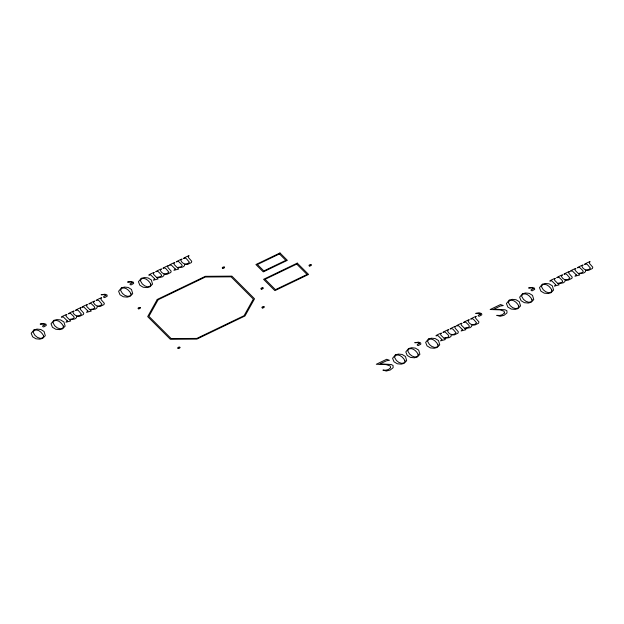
<?xml version="1.0" encoding="UTF-8"?>
<svg xmlns="http://www.w3.org/2000/svg" width="624" height="624" viewBox="0 0 624 624"><rect width="100%" height="100%" fill="white"/><g stroke="black" fill="none" stroke-linecap="round" stroke-linejoin="round"><path stroke-width="0.94" d="M139.191 308.131L140.213 307.64M223.4 267.641L224.422 267.15M262.018 288.444L263.039 287.953M310.136 265.309L311.158 264.818M178.823 347.771L179.845 347.279M263.032 307.281L264.053 306.79M67.306 320.861L65.91 322.241L70.715 320.947L69.529 319.761L74.818 318.973L76.424 317.749L76.612 316.352L79.817 316.228L83.374 314.519L83.788 313.217L80.574 309.582L80.27 308.326C84.591 305.432 70.972 312.187 77.048 309.941L78.429 310.612L81.432 314.137C78.803 317.444 74.272 316.025 72.844 312.242L73.117 311.766C77.984 308.693 63.718 315.596 69.787 313.388L70.621 313.474L73.679 316.438L74.233 317.624L73.031 318.778L69.225 319.457L66.238 316.469L65.918 315.206C70.66 312.351 56.285 318.802 63.242 316.883L67.306 320.861M87.875 310.978L86.479 312.359L91.276 311.056L90.09 309.871L95.386 309.083L96.993 307.858L97.18 306.462L100.386 306.337L103.943 304.629L104.356 303.326L101.135 299.692L100.838 298.436C105.16 295.542 91.541 302.305 97.617 300.05L98.998 300.721L102.001 304.247C99.372 307.554 94.84 306.134 93.413 302.351L93.686 301.876C98.553 298.802 84.287 305.713 90.347 303.506L91.19 303.584L94.247 306.548L94.801 307.733L93.6 308.888L89.794 309.566L86.806 306.579L86.486 305.315C91.229 302.461 76.853 308.911 83.811 306.992L87.875 310.978M154.713 278.842L153.317 280.215L158.122 278.92L156.936 277.735L162.224 276.947L163.831 275.722L164.018 274.326L167.224 274.201L170.781 272.493L171.194 271.19L167.973 267.556L167.677 266.3C171.998 263.406 158.379 270.169 164.455 267.914L165.836 268.585L168.839 272.111C166.21 275.418 161.678 273.998 160.251 270.215L160.524 269.74C165.391 266.666 151.125 273.577 157.193 271.362L158.028 271.448L161.086 274.412L161.639 275.597L160.438 276.752L156.632 277.43L153.644 274.443L153.325 273.179C158.067 270.325 143.692 276.775 150.649 274.856L154.713 278.842M175.282 268.952L173.885 270.332L178.682 269.03L177.497 267.844L182.793 267.056L184.4 265.832L184.587 264.436L187.793 264.311L191.35 262.603L191.763 261.308L188.542 257.665L188.245 256.409C192.566 253.523 178.948 260.278 185.024 258.032L186.397 258.695L189.407 262.22C186.779 265.528 182.247 264.108 180.812 260.333L181.093 259.849C185.96 256.776 171.694 263.687 177.754 261.479L178.597 261.557L181.654 264.521L182.208 265.707L181.007 266.861L177.193 267.54L174.213 264.56L173.893 263.297C178.636 260.434 164.26 266.885 171.218 264.966L175.282 268.952M441.901 339.495L440.513 340.876L445.31 339.573L444.124 338.387L449.413 337.6L451.019 336.375L451.214 334.979L454.42 334.854L457.977 333.146L458.383 331.851L455.169 328.208L454.873 326.953C459.194 324.067 445.567 330.821 451.651 328.575L453.024 329.238L456.035 332.764C453.398 336.071 448.867 334.651 447.439 330.876L447.72 330.392C452.587 327.319 438.321 334.23 444.382 332.023L445.224 332.101L448.282 335.065L448.835 336.25L447.634 337.405L443.82 338.083L440.84 335.104L440.521 333.84C445.255 330.977 430.888 337.428 437.845 335.509L441.901 339.495M462.47 329.605L461.081 330.985L465.878 329.683L464.693 328.497L469.981 327.709L471.588 326.492L471.783 325.088L474.981 324.971L478.538 323.255L478.951 321.961L475.738 318.326L475.433 317.07C479.762 314.176 466.136 320.931 472.22 318.685L473.593 319.355L476.596 322.873C473.967 326.188 469.435 324.761 468.008 320.986L468.281 320.502C473.156 317.437 458.89 324.34 464.95 322.132L465.785 322.218L468.85 325.182L469.396 326.36L468.203 327.514L464.389 328.193L461.409 325.213L461.089 323.95C465.824 321.087 451.448 327.545 458.414 325.619L462.47 329.605M555.75 284.755L554.362 286.135L559.159 284.833L557.973 283.647L563.261 282.859L564.868 281.642L565.063 280.246L568.261 280.121L571.818 278.413L572.231 277.111L569.018 273.476L568.721 272.22C573.043 269.326 559.416 276.081 565.5 273.835L566.873 274.505L569.876 278.023C567.247 281.338 562.715 279.919 561.288 276.136L561.569 275.66C566.436 272.587 552.17 279.49 558.23 277.282L559.065 277.368L562.13 280.332L562.684 281.51L561.483 282.664L557.669 283.343L554.689 280.363L554.369 279.1C559.104 276.237 544.729 282.695 551.694 280.769L555.75 284.755M576.319 274.864L574.922 276.245L579.727 274.95L578.542 273.764L583.83 272.977L585.437 271.752L585.632 270.356L588.83 270.231L592.387 268.523L592.8 267.22L589.586 263.585L589.282 262.33C593.611 259.436 579.985 266.191 586.061 263.944L587.441 264.615L590.444 268.133C587.816 271.448 583.284 270.028 581.857 266.245L582.13 265.769C587.005 262.696 572.731 269.599 578.799 267.392L579.634 267.478L582.699 270.442L583.245 271.627L582.052 272.774L578.237 273.46L575.25 270.473L574.938 269.209C579.673 266.354 565.297 272.805 572.263 270.886L576.319 274.864M43.54 335.618L43.329 337.186L42.253 338.005L40.318 338.387L37.463 337.405L34.999 335.431L33.111 332.225L34.398 330.268C38.282 328.848 41.8 332.514 43.54 335.618M63.367 326.087L63.157 327.655L62.08 328.466L60.146 328.848L57.299 327.873L54.826 325.9L52.939 322.694L54.233 320.736C58.11 319.316 61.636 322.975 63.367 326.087M130.946 293.592L130.736 295.16L129.659 295.979L127.725 296.361L124.87 295.378L122.405 293.413L120.518 290.207L121.805 288.241C125.689 286.822 129.207 290.488 130.946 293.592M150.774 284.06L150.563 285.628L149.487 286.447L147.553 286.822L144.706 285.847L142.233 283.873L140.345 280.667L141.64 278.71C145.517 277.29 149.042 280.948 150.774 284.06M404.914 360.61L404.703 362.177L403.627 362.989L401.692 363.371L398.845 362.396L396.373 360.422L394.493 357.217L395.78 355.251C399.656 353.831 403.182 357.497 404.914 360.61M418.135 354.253L417.924 355.82L416.848 356.632L414.913 357.014L412.066 356.039L409.594 354.065L407.706 350.86L409.001 348.894C412.877 347.474 416.403 351.14 418.135 354.253M437.97 344.713L437.759 346.281L436.683 347.1L434.749 347.482L431.894 346.499L429.429 344.526L427.541 341.32L428.828 339.362C432.713 337.943 436.231 341.609 437.97 344.713M518.762 305.869L518.552 307.437L517.475 308.248L515.541 308.63L512.694 307.655L510.221 305.682L508.334 302.476L509.629 300.518C513.505 299.099 517.031 302.757 518.762 305.869M531.983 299.512L531.773 301.08L530.696 301.891L528.762 302.273L525.915 301.298L523.442 299.325L521.555 296.119L522.85 294.161C526.726 292.742 530.252 296.4 531.983 299.512M551.819 289.981L551.608 291.548L550.524 292.36L548.597 292.742L545.743 291.759L543.278 289.793L541.39 286.588L542.677 284.622C546.562 283.202 550.079 286.868 551.819 289.981M157.24 299.458L147.685 316.625L170.336 339.277L196.872 339.097L244.99 315.955L254.545 298.787L231.894 276.136L205.358 276.323L157.24 299.458M158.145 299.731L148.91 316.337L171.155 338.582L196.81 338.411L244.085 315.682L253.321 299.083L231.075 276.83L205.413 277.009L158.145 299.731M33.977 329.901L31.2 333.302L32.62 336.804L35.95 338.793L39.866 339.16L42.666 338.395L45.31 335.696L44.07 331.484L40.755 329.472L37.058 329.09L33.977 329.901M53.812 320.369L51.028 323.762L52.447 327.265L55.778 329.261L59.701 329.62L62.494 328.864L65.146 326.157L63.898 321.953L60.583 319.94L56.893 319.558L53.812 320.369M121.384 287.882L118.607 291.275L120.026 294.778L123.357 296.774L127.273 297.133L130.073 296.377L132.717 293.67L131.477 289.458L128.162 287.446L124.465 287.071L121.384 287.882M141.219 278.343L138.434 281.744L139.854 285.246L143.185 287.235L147.108 287.602L149.9 286.837L152.552 284.131L151.304 279.926L147.989 277.914L144.3 277.532L141.219 278.343M395.359 354.892L392.582 358.285L393.994 361.787L397.324 363.784L401.248 364.143L404.04 363.386L406.692 360.68L405.444 356.476L402.129 354.455L398.44 354.081L395.359 354.892M408.58 348.535L405.803 351.928L407.215 355.43L410.545 357.427L414.469 357.786L417.261 357.029L419.913 354.323L418.665 350.119L415.35 348.098L411.661 347.724L408.58 348.535M428.407 338.996L425.63 342.397L427.05 345.899L430.381 347.888L434.296 348.254L437.096 347.49L439.741 344.791L438.5 340.579L435.185 338.567L431.488 338.185L428.407 338.996M509.207 300.152L506.423 303.545L507.842 307.047L511.173 309.044L515.096 309.403L517.889 308.646L520.541 305.939L519.293 301.735L515.978 299.723L512.288 299.341L509.207 300.152M522.428 293.795L519.644 297.188L521.063 300.698L524.394 302.687L528.317 303.046L531.11 302.289L533.762 299.582L532.514 295.378L529.199 293.366L525.509 292.984L522.428 293.795M542.256 284.263L539.479 287.656L540.899 291.158L544.229 293.155L548.145 293.514L550.937 292.757L553.589 290.051L552.349 285.847L549.034 283.826L545.337 283.452L542.256 284.263M44.858 324.815L42.611 325.978L42.728 326.641L43.719 326.921L46.277 325.486L46.02 324.238L43.93 323.521L40.162 324.082L43.126 323.996L44.858 324.815M105.823 295.503L103.576 296.665L103.693 297.328L104.684 297.609L107.242 296.174L106.985 294.926L104.894 294.208L101.127 294.77L104.091 294.684L105.823 295.503M132.265 282.789L130.018 283.951L130.127 284.622L131.126 284.895L133.684 283.46L133.427 282.212L131.336 281.494L127.569 282.056L130.533 281.97L132.265 282.789M419.453 343.45L417.214 344.604L417.323 345.275L418.322 345.548L420.88 344.12L420.615 342.872L418.532 342.147L414.757 342.709L417.729 342.631L419.453 343.45M480.418 314.137L478.179 315.292L478.288 315.962L479.287 316.235L481.845 314.808L481.58 313.56L479.497 312.835L475.722 313.396L478.694 313.318L480.418 314.137M533.302 288.709L531.063 289.871L531.172 290.534L532.163 290.815L534.729 289.38L534.464 288.132L532.381 287.414L528.606 287.968L531.578 287.89L533.302 288.709M390.546 367.747L388.612 369.424L385.944 370.188L382.902 370.102L386.287 371.03L390.226 370.024L393.143 367.669L393.05 365.469L391.178 364.51L379.985 363.854L386.56 360.766L389.462 360.29L386.646 359.291L376.319 364.26L386.155 364.595L390.281 365.968L390.546 367.747M504.395 313.006L502.46 314.691L499.785 315.448L496.751 315.362L500.136 316.29L504.075 315.292L506.984 312.936L506.899 310.729L505.027 309.777L493.834 309.114L500.409 306.025L503.303 305.549L500.495 304.559L490.168 309.52L500.003 309.855L504.13 311.228L504.395 313.006M279.981 252.97L255.926 264.537L263.281 271.9L287.344 260.333L279.981 252.97M279.443 253.945L257.423 264.529L263.827 270.925L285.839 260.341L279.443 253.945M297.258 263.117L263.57 279.318L274.895 290.644L308.576 274.443L297.258 263.117M296.712 264.092L265.075 279.302L275.434 289.669L307.078 274.459L296.712 264.092M178.183 348.434A1.17 0.624 -17 0 0 179.954 347.584A1.17 0.624 -17 0 0 178.347 347.287A1.17 0.624 -17 0 0 178.183 348.434M138.551 308.802A1.17 0.624 -17 0 0 140.322 307.944A1.17 0.624 -17 0 0 138.715 307.648A1.17 0.624 -17 0 0 138.551 308.802M222.76 268.312A1.17 0.624 -17 0 0 224.531 267.462A1.17 0.624 -17 0 0 222.924 267.166A1.17 0.624 -17 0 0 222.76 268.312M262.392 307.952A1.17 0.624 -17 0 0 264.163 307.094A1.17 0.624 -17 0 0 262.556 306.797A1.17 0.624 -17 0 0 262.392 307.952M309.488 265.98A1.17 0.624 -17 0 0 311.259 265.13A1.17 0.624 -17 0 0 309.652 264.833A1.17 0.624 -17 0 0 309.488 265.98M261.37 289.115A1.17 0.624 -17 0 0 263.141 288.265A1.17 0.624 -17 0 0 261.534 287.968A1.17 0.624 -17 0 0 261.37 289.115"/></g></svg>
